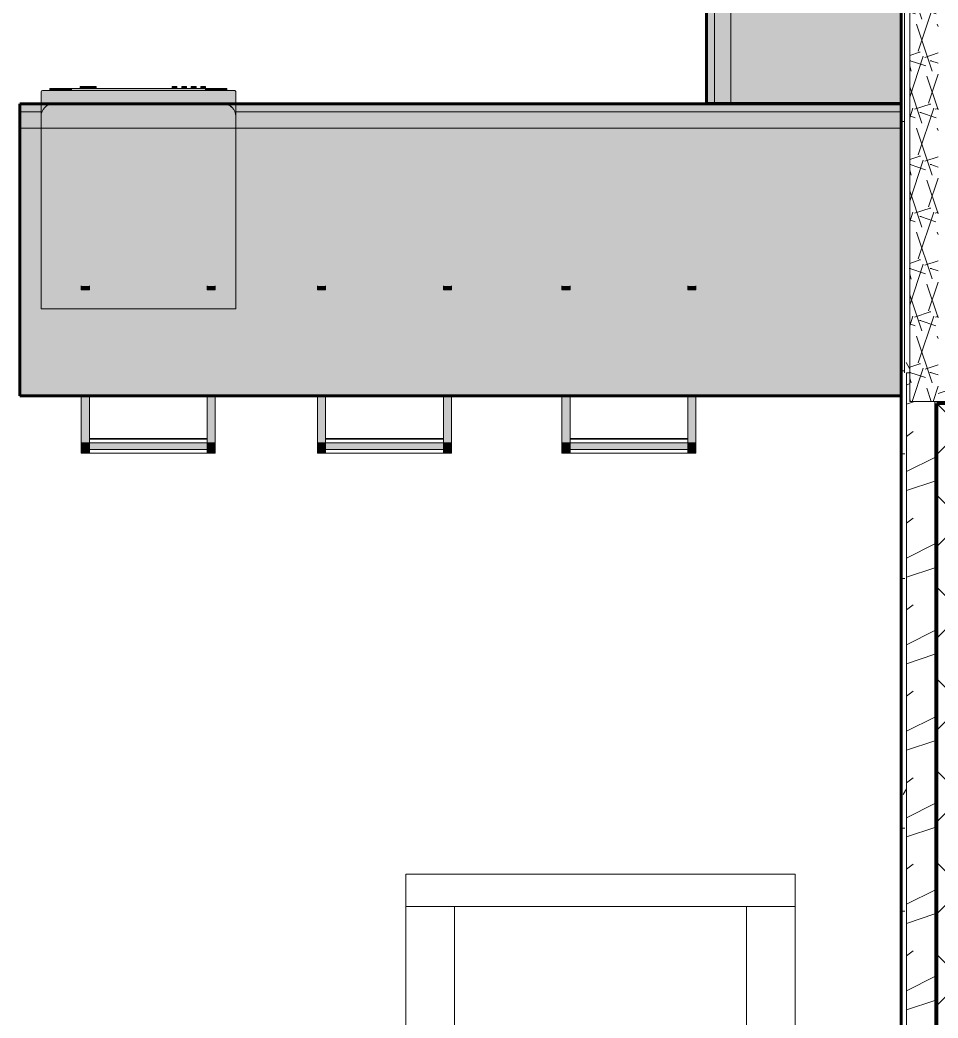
# Model space of a CAD drawing. Header units: inches. Extents: x -4061 to -1937, y 9836 to 11171.
# Drawn here: x -2749.3 to -2636.2, y 10169.9 to 10292.8 of the extents above; entities that cross this region are included whole.
import ezdxf

# ---------------------------------------------------------------- set-up
doc = ezdxf.new("R2010")
doc.units = ezdxf.units.IN
doc.header["$MEASUREMENT"] = 0
for name, color, linetype, lineweight in [('0-1', 7, 'Continuous', 5), ('0-2', 250, 'Continuous', 9), ('0-5', 7, 'Continuous', 18), ('A-DOOR-1', 250, 'Continuous', 9), ('A-DOOR-2', 50, 'Continuous', 30), ('A-DOOR-FRAM-1', 50, 'Continuous', 30), ('A-WALL', 113, 'Continuous', 18), ('A-WALL-10', 113, 'Continuous', 60), ('A-WALL-2', 10, 'Continuous', 60), ('A-WALL-3', 7, 'Continuous', 18), ('A-WALL-4', 254, 'Continuous', 5), ('A-WALL-9', 113, 'Continuous', 5), ('A-WALL-PATT-3', 252, 'Continuous', 9), ('A-WALL-PATT-4', 111, 'Continuous', 9), ('I-FURN', 30, 'Continuous', 9), ('I-FURN-1', 250, 'Continuous', 9), ('I-FURN-2', 9, 'Continuous', 9), ('Q-CASE-1', 9, 'Continuous', 9), ('Q-CASE-2', 10, 'Continuous', 60), ('Q-CASE-3', 250, 'Continuous', 9), ('Q-SPCQ-1', 250, 'Continuous', 9), ('Q-SPCQ-2', 55, 'Continuous', 9)]:
    doc.layers.add(name, color=color, linetype=linetype, lineweight=lineweight)
pattern_1 = [(45, (-127.185, -364.175), (-5.656854, 5.656854), []), (135, (-127.185, -364.175), (-5.656854, -5.656854), [])]
pattern_2 = [(0, (-127.185, -364.175), (20.48, 5.12), [0.845, -14.515, 0.845, -14.515, -81.92]), (0, (-127.185, -364.175), (20.48, 5.12), [-30.72, 0.845, -29.875, 0.845, -14.515, -35.84]), (0, (-127.185, -364.175), (20.48, 5.12), [-76.8, 0.845, -9.395, 0.845, -24.755]), (120, (-119.505, -361.615), (-14.67405, 15.1762003), [0.845, -14.515, 0.845, -14.515, -81.92]), (120, (-119.505, -361.615), (-14.67405, 15.1762003), [-30.72, 0.845, -29.875, 0.845, -14.515, -35.84]), (120, (-119.505, -361.615), (-14.67405, 15.1762003), [-76.8, 0.845, -9.395, 0.845, -24.755]), (240, (-116.945, -351.375), (-5.80595, -20.2962003), [0.845, -14.515, 0.845, -14.515, -81.92]), (240, (-116.945, -351.375), (-5.80595, -20.2962003), [-30.72, 0.845, -29.875, 0.845, -14.515, -35.84]), (240, (-116.945, -351.375), (-5.80595, -20.2962003), [-76.8, 0.845, -9.395, 0.845, -24.755])]
pattern_3 = [(216.87, (-122.92, -353.513), (31.9871619, 21.32545714), [5.331, -47.981]), (206.565, (-116.522, -356.711), (-10.662476, -10.6620098), [11.921, -11.921]), (198.435, (-116.522, -362.043), (-21.3244936, -10.6625869), [6.744, -26.974])]

# ---------------------------------------------------------------- blocks, each defined once
blk = doc.blocks.new('OD_CW_Base Cabinet - OD_CW_Base Cabinet-1862514-ENLARGED RCP - 3RD FLOOR PLAN - WEST')
at = {"layer": 'Q-CASE-1'}
h = blk.add_hatch(color=256, dxfattribs=at)
h.paths.add_polyline_path([(109.34, 12), (27.34, 12), (27.34, 11), (109.34, 11)], flags=0)
h.paths.add_polyline_path([(3.34, 12), (0.74, 12), (0.74, 11), (3.34, 11), (3.34, 11.95)], flags=0)
h = blk.add_hatch(color=256, dxfattribs=at)
h.paths.add_polyline_path([(109.34, 11), (27.34, 11), (27.34, 9), (109.34, 9)], flags=0)
h.paths.add_polyline_path([(3.34, 10.7), (3.34, 11), (0.74, 11), (0.74, 9), (3.34, 9), (3.34, 10.43)], flags=0)
h = blk.add_hatch(color=256, dxfattribs=at)
h.paths.add_polyline_path([(109.34, 9), (0.74, 9), (0.74, -24), (109.34, -24), (109.34, -4.54)], flags=0)
h.paths.add_polyline_path([(84.03, -10.44), (84.03, -10.94), (83.03, -10.94), (83.03, -10.44)], flags=0)
h.paths.add_polyline_path([(68.53, -10.44), (68.53, -10.94), (67.53, -10.94), (67.53, -10.44)], flags=0)
h.paths.add_polyline_path([(53.91, -10.44), (53.91, -10.94), (52.91, -10.94), (52.91, -10.44)], flags=0)
h.paths.add_polyline_path([(38.41, -10.94), (37.41, -10.94), (37.41, -10.44), (38.41, -10.44), (38.41, -10.94)], flags=0)
h.paths.add_polyline_path([(24.79, -10.44), (24.79, -10.94), (23.79, -10.94), (23.79, -10.44)], flags=0)
h.paths.add_polyline_path([(9.29, -10.44), (9.29, -10.94), (8.29, -10.94), (8.29, -10.44)], flags=0)
at = {"layer": 'Q-CASE-2'}
for p, q in [((0.74, -24), (0.74, 12)), ((0.74, 12), (109.34, 12)), ((109.34, 12), (109.34, -24)), ((109.34, -24), (0.74, -24))]:
    blk.add_line(p, q, dxfattribs=at)
at = {"layer": 'Q-CASE-3'}
for p, q in [((0.74, 12), (0.74, 11)), ((3.34, 12), (0.74, 12)), ((88.34, 12), (27.34, 12)), ((109.34, 11), (109.34, 12)), ((3.34, 11), (0.74, 11)), ((0.74, 11), (0.74, 9)), ((3.34, 11), (0.74, 11)), ((109.34, 11), (27.34, 11)), ((109.34, 11), (27.34, 11)), ((109.34, 9), (109.34, 11)), ((0.74, 9), (0.74, -24)), ((109.34, 9), (0.74, 9)), ((109.34, -24), (109.34, 9)), ((109.34, -24), (0.74, -24))]:
    blk.add_line(p, q, dxfattribs=at)
blk = doc.blocks.new('OD_CW_Base Cabinet - OD_CW_Base Cabinet-1445614-ENLARGED RCP - 3RD FLOOR PLAN - WEST')
at = {"layer": 'Q-CASE-1'}
blk.add_hatch(color=256, dxfattribs=at).paths.add_polyline_path([(70.36, 24), (0.74, 24), (0.74, 3), (70.36, 3)], flags=0)
h = blk.add_hatch(color=256, dxfattribs=at)
h.paths.add_polyline_path([(0.74, 3), (0.74, 1), (15.27, 1), (15.27, 3)], flags=0)
h.paths.add_polyline_path([(70.36, 3), (39.27, 3), (39.27, 1), (70.36, 1)], flags=0)
h = blk.add_hatch(color=256, dxfattribs=at)
h.paths.add_polyline_path([(0.74, 1), (0.74, 0), (15.27, 0), (15.27, 1)], flags=0)
h.paths.add_polyline_path([(39.27, 1), (39.27, 0), (70.36, 0), (70.36, 1)], flags=0)
at = {"layer": 'Q-CASE-2'}
for p, q in [((70.36, 24), (0.74, 24)), ((0.74, 24), (0.74, 0)), ((70.36, 0), (70.36, 24)), ((0.74, 0), (70.36, 0))]:
    blk.add_line(p, q, dxfattribs=at)
at = {"layer": 'Q-CASE-3'}
for p, q in [((0.74, 24), (0.74, 3)), ((0.74, 24), (70.36, 24)), ((70.36, 3), (70.36, 24)), ((0.74, 3), (0.74, 1)), ((0.74, 3), (70.36, 3)), ((70.36, 1), (70.36, 3)), ((0.74, 1), (0.74, 0)), ((0.74, 1), (15.27, 1)), ((0.74, 1), (15.27, 1)), ((0.74, 0), (15.27, 0)), ((39.27, 1), (70.36, 1)), ((39.27, 1), (70.36, 1)), ((39.27, 0), (70.36, 0)), ((70.36, 0), (70.36, 1))]:
    blk.add_line(p, q, dxfattribs=at)
blk = doc.blocks.new('Dishwasher_15404 - 34_ counter-1372825-ENLARGED RCP - 3RD FLOOR PLAN - WEST')
at = {"layer": 'Q-SPCQ-2'}
for points in [[(23.68, -24), (24.08, -23.95), (24.46, -23.79), (24.83, -23.48), (25.07, -23.15), (25.2, -22.77), (25.25, -22.43), (25.25, -1.57), (25.17, -1.1), (24.98, -0.71), (24.74, -0.42), (24.46, -0.21), (24.04, -0.05), (23.68, 0), (22.25, 0), (22.25, -24)], [(26.59, -24), (26.73, -23.98), (26.82, -23.94), (26.87, -23.8), (26.87, -0.15), (26.82, -0.06), (26.68, 0), (25.25, 0), (25.25, -24), (25.8, -24)], [(27.12, -2.61), (27.12, -1.09), (26.87, -1.09), (26.87, -2.61)], [(27.12, -3.81), (27.12, -2.61), (26.87, -2.63), (26.87, -3.81)], [(27.12, -20.19), (27.12, -3.81), (26.87, -3.81), (26.87, -20.19)], [(27.37, -5.81), (27.37, -4.82), (27.12, -4.82), (27.12, -5.81)], [(27.37, -6.79), (27.37, -5.81), (27.12, -5.81), (27.12, -6.79)], [(27.37, -16.74), (27.37, -16.15), (27.12, -16.15), (27.12, -16.74)], [(27.37, -17.92), (27.37, -17.33), (27.12, -17.33), (27.12, -17.92)], [(27.37, -19.1), (27.37, -18.51), (27.12, -18.51), (27.12, -19.1)], [(26.87, -21.39), (27.12, -21.39), (27.12, -20.19), (26.87, -20.19), (26.87, -21.24)], [(27.37, -20.28), (27.37, -19.69), (27.12, -19.69), (27.12, -20.28)], [(26.87, -22.91), (27.12, -22.91), (27.12, -21.39), (26.87, -21.39), (26.87, -22.2)]]:
    blk.add_hatch(color=256, dxfattribs=at).paths.add_polyline_path(points, flags=0)
h = blk.add_hatch(color=256, dxfattribs=at)
h.paths.add_polyline_path([(23.68, -24), (25.25, -24), (25.25, -22.43), (25.2, -22.83), (24.96, -23.33), (24.74, -23.58), (24.46, -23.79), (24.04, -23.95)], flags=0)
h.paths.add_polyline_path([(25.25, -1.57), (25.25, 0), (23.68, 0), (24.08, -0.05), (24.46, -0.21), (24.83, -0.52), (25.04, -0.79), (25.22, -1.25)], flags=0)
h = blk.add_hatch(color=256, dxfattribs=at)
h.paths.add_polyline_path([(25.07, -23.15), (25.12, -23.05), (25.13, -22.98)], flags=0)
h.paths.add_polyline_path([(25.2, -22.8), (25.22, -22.75), (25.2, -22.78)], flags=0)
h.paths.add_polyline_path([(25, -0.74), (24.96, -0.67), (24.98, -0.71)], flags=0)
at = {"layer": 'Q-SPCQ-1'}
for p, q in [((0, -24), (0, 0)), ((0, 0), (23.68, 0)), ((23.68, 0), (25.25, 0)), ((25.25, 0), (26.68, 0)), ((25.25, 0), (25.25, -1.57)), ((26.87, -0.2), (26.87, -23.8)), ((27.12, -1.09), (26.87, -1.09)), ((27.12, -2.61), (27.12, -1.09)), ((25.25, -1.57), (25.25, -22.43)), ((27.12, -3.81), (27.12, -2.61)), ((27.12, -20.19), (27.12, -3.81)), ((27.37, -4.82), (27.12, -4.82)), ((27.37, -5.81), (27.37, -4.82)), ((27.37, -6.79), (27.37, -5.81)), ((27.12, -6.79), (27.37, -6.79)), ((27.37, -16.15), (27.12, -16.15)), ((27.37, -16.74), (27.12, -16.74)), ((27.37, -16.74), (27.37, -16.15)), ((27.37, -17.33), (27.12, -17.33)), ((27.37, -17.92), (27.12, -17.92)), ((27.37, -17.92), (27.37, -17.33)), ((27.37, -18.51), (27.12, -18.51)), ((27.37, -19.1), (27.12, -19.1)), ((27.37, -19.1), (27.37, -18.51)), ((27.37, -19.69), (27.12, -19.69)), ((27.12, -21.39), (27.12, -20.19)), ((27.37, -20.28), (27.12, -20.28)), ((27.37, -20.28), (27.37, -19.69)), ((27.12, -22.91), (27.12, -21.39)), ((25.25, -22.43), (25.25, -24)), ((27.12, -22.91), (26.87, -22.91)), ((23.68, -24), (0, -24)), ((25.25, -24), (23.68, -24)), ((26.68, -24), (25.25, -24))]:
    blk.add_line(p, q, dxfattribs=at)
for centre, radius, start, end in [((26.68, -0.2), 0.197, 0, 90), ((23.68, -1.57), 1.57, 0, 90), ((23.68, -1.57), 1.57, 32.077, 42.3359), ((23.68, -1.57), 1.57, 17.8182, 27.5266), ((23.68, -1.57), 1.57, 0, 13.6425), ((26.68, -0.2), 0.197, 15, 75), ((23.68, -22.43), 1.57, 270, 0), ((23.68, -22.43), 1.57, 317.6641, 327.923), ((23.68, -22.43), 1.57, 332.4734, 342.1818), ((23.68, -22.43), 1.57, 346.3575, 0), ((26.68, -23.8), 0.197, 270, 0)]:
    blk.add_arc(centre, radius, start, end, dxfattribs=at)
blk = doc.blocks.new('Bar_Stool_6722_1_ - Bar_Stool_6722_1_-V4-ENLARGED RCP - 3RD FLOOR PLAN - WEST')
at = {"layer": 'I-FURN-2'}
for points in [[(16, 0), (15.5, 0), (15.5, -0.75), (16.5, -0.75), (16.5, 0)], [(1, 0), (0, 0), (0, -0.75), (1, -0.75), (1, -0.46)], [(0, -0.75), (0, -1.3), (1, -1.3), (1, -0.75)], [(11.83, -0.46), (1, -0.46), (1, -1.3), (15.5, -1.3), (15.5, -0.46)], [(15.5, -0.75), (15.5, -1.3), (16.5, -1.3), (16.5, -0.75), (16, -0.75)], [(0, -1.3), (0, -7.07), (1, -7.07), (1, -1.3)], [(16, -1.3), (15.5, -1.3), (15.5, -7.07), (16.5, -7.07), (16.5, -1.3)], [(0, -20.13), (0, -20.14), (1, -20.13)], [(0, -20.14), (0, -20.63), (1, -20.63), (1, -20.14)], [(15.5, -20.13), (15.5, -20.14), (16.5, -20.13)], [(15.5, -20.14), (15.5, -20.63), (16.5, -20.63), (16.5, -20.14)]]:
    blk.add_hatch(color=256, dxfattribs=at).paths.add_polyline_path(points, flags=0)
at = {"layer": 'I-FURN-1'}
for p, q in [((0, 0), (0, -0.75)), ((0, 0), (1, 0)), ((1, -0.75), (1, 0)), ((0, -0.75), (0, -1.3)), ((1, -0.75), (0, -0.75)), ((15.5, 0), (1, 0)), ((15.5, -0.46), (1, -0.46)), ((1, -1.3), (1, -0.75)), ((15.5, 0), (15.5, -0.75)), ((15.5, 0), (16.5, 0)), ((15.5, -0.75), (15.5, -1.3)), ((16.5, -0.75), (15.5, -0.75)), ((16.5, -0.75), (16.5, 0)), ((16.5, -1.3), (16.5, -0.75)), ((0, -1.3), (0, -7.07)), ((1, -1.3), (0, -1.3)), ((1, -1.3), (15.5, -1.3)), ((1, -7.07), (1, -1.3)), ((15.5, -1.73), (1, -1.73)), ((15.5, -1.83), (1, -1.83)), ((15.5, -1.3), (15.5, -7.07)), ((16.5, -1.3), (15.5, -1.3)), ((16.5, -7.07), (16.5, -1.3)), ((0, -20.14), (0, -20.63)), ((1, -20.14), (0, -20.14)), ((1, -20.63), (1, -20.14)), ((15.5, -20.14), (15.5, -20.63)), ((16.5, -20.14), (15.5, -20.14)), ((16.5, -20.63), (16.5, -20.14))]:
    blk.add_line(p, q, dxfattribs=at)
blk = doc.blocks.new('Couch-Both_Arms-Generic - 2-1523460-ENLARGED RCP - 3RD FLOOR PLAN - WEST')
at = {"layer": 'I-FURN'}
for p, q in [((-18, 18.5), (18, 18.5)), ((-18, -13.5), (-18, 18.5)), ((18, 18.5), (18, -13.5)), ((-24, 17.5), (-18, 17.5)), ((-24, -13.5), (-24, 17.5)), ((-18, 17.5), (-18, -13.5)), ((18, 17.5), (24, 17.5)), ((18, -13.5), (18, 17.5)), ((24, 17.5), (24, -13.5)), ((-24, -13.5), (24, -13.5)), ((-18, -13.5), (-24, -13.5)), ((18, -13.5), (-18, -13.5)), ((24, -13.5), (18, -13.5))]:
    blk.add_line(p, q, dxfattribs=at)
at = {"layer": 'I-FURN-1'}
for p, q in [((-24, 17.5), (24, 17.5)), ((-24, -17.5), (-24, 17.5)), ((24, 17.5), (24, -17.5)), ((24, -17.5), (-24, -17.5))]:
    blk.add_line(p, q, dxfattribs=at)
blk = doc.blocks.new('CTR - 1st Phase - Unit Layouts_rvt-1-ENLARGED RCP - 3RD FLOOR PLAN - WEST')
at = {"layer": '0-2'}
for name, p, rotation in [('OD_CW_Base Cabinet - OD_CW_Base Cabinet-1445614-ENLARGED RCP - 3RD FLOOR PLAN - WEST', (-2664.7, 10352.88), 269.9999999999401), ('Dishwasher_15404 - 34_ counter-1372825-ENLARGED RCP - 3RD FLOOR PLAN - WEST', (-2746.7, 10257.26), 89.99999999993534), ('Bar_Stool_6722_1_ - Bar_Stool_6722_1_-V4-ENLARGED RCP - 3RD FLOOR PLAN - WEST', (-2725.25, 10239.44), 180), ('Bar_Stool_6722_1_ - Bar_Stool_6722_1_-V4-ENLARGED RCP - 3RD FLOOR PLAN - WEST', (-2696.13, 10239.44), 180), ('Bar_Stool_6722_1_ - Bar_Stool_6722_1_-V4-ENLARGED RCP - 3RD FLOOR PLAN - WEST', (-2666.01, 10239.44), 180), ('Couch-Both_Arms-Generic - 2-1523460-ENLARGED RCP - 3RD FLOOR PLAN - WEST', (-2677.77, 10170.09), 180)]:
    blk.add_blockref(name, p, dxfattribs=dict(at, rotation=rotation))
blk.add_blockref('OD_CW_Base Cabinet - OD_CW_Base Cabinet-1862514-ENLARGED RCP - 3RD FLOOR PLAN - WEST', (-2750.04, 10270.51), dxfattribs=at)
blk = doc.blocks.new('HOLLOW METAL - STAIR DOOR-2008640-ENLARGED RCP - 3RD FLOOR PLAN - WEST')
at = {"layer": 'A-DOOR-1'}
blk.add_arc((18, 3.25), 36, 90, 180, dxfattribs=at)
at = {"layer": 'A-DOOR-2'}
for p, q in [((18, 39.25), (16.25, 39.25)), ((16.25, 39.25), (16.25, 3.25)), ((18, 3.25), (18, 39.25)), ((16.25, 3.25), (18, 3.25))]:
    blk.add_line(p, q, dxfattribs=at)
at = {"layer": 'A-DOOR-FRAM-1'}
for p, q in [((-18, 3.25), (-20, 3.25)), ((-20, 3.25), (-20, -2.5)), ((-18, 1.3125), (-18, 3.25)), ((18, 3.25), (18, 1.3125)), ((20, 3.25), (18, 3.25)), ((20, -2.5), (20, 3.25)), ((-17.375, 1.3125), (-18, 1.3125)), ((-17.375, -0.5625), (-17.375, 1.3125)), ((18, 1.3125), (17.375, 1.3125)), ((17.375, 1.3125), (17.375, -0.5625)), ((-18, -2.5), (-18, -0.5625)), ((-18, -0.5625), (-17.375, -0.5625)), ((17.375, -0.5625), (18, -0.5625)), ((18, -0.5625), (18, -2.5)), ((-20, -2.5), (-18, -2.5)), ((18, -2.5), (20, -2.5))]:
    blk.add_line(p, q, dxfattribs=at)
blk = doc.blocks.new('CTR - 1st Phase -Stairs _ Elevators_rvt-1-ENLARGED RCP - 3RD FLOOR PLAN - WEST')
at = {"layer": 'A-WALL-4'}
h = blk.add_hatch(color=256, dxfattribs=at)
h.paths.add_polyline_path([(-2614.45, 10237.59), (-2587.26, 10237.59), (-2587.26, 10238.59), (-2589.26, 10238.59), (-2589.26, 10240.53), (-2589.89, 10240.53), (-2589.89, 10242.4), (-2589.26, 10242.4), (-2589.26, 10244.34), (-2587.26, 10244.34), (-2587.26, 10245.59), (-2627.26, 10245.59), (-2627.26, 10244.34), (-2625.26, 10244.34), (-2625.26, 10242.4), (-2624.64, 10242.4), (-2624.64, 10240.53), (-2625.26, 10240.53), (-2625.26, 10238.59), (-2623.51, 10238.59), (-2623.51, 10237.59), (-2618.75, 10237.59)], flags=0)
h.paths.add_polyline_path([(-2627.26, 10237.59), (-2625.26, 10237.59), (-2625.26, 10238.59), (-2627.26, 10238.59)], flags=0)
at = {"layer": 'A-WALL-PATT-3'}
h = blk.add_hatch(dxfattribs=at)
h.set_pattern_fill('FP_12', color=256, style=0, pattern_type=2)
h.set_pattern_definition(pattern_1)
h.paths.add_polyline_path([(-2587.26, 10237.59), (-2524.32, 10237.59), (-2524.32, 10245.59), (-2587.26, 10245.59), (-2587.26, 10238.59)], flags=0)
h.paths.add_polyline_path([(-2636.32, 10237.59), (-2627.26, 10237.59), (-2627.26, 10245.59), (-2636.32, 10245.59), (-2636.32, 10245.56)], flags=0)
h = blk.add_hatch(dxfattribs=at)
h.set_pattern_fill('FP_12', color=256, style=0, pattern_type=2)
h.set_pattern_definition(pattern_1)
h.paths.add_polyline_path([(-2628.32, 10021.59), (-2628.32, 10237.59), (-2636.32, 10237.59), (-2636.32, 10021.59)], flags=0)
h = blk.add_hatch(dxfattribs=at)
h.set_pattern_fill('FP_12', color=256, style=0, pattern_type=2)
h.set_pattern_definition(pattern_1)
h.paths.add_polyline_path([(-2532.32, 10021.59), (-2524.32, 10021.59), (-2524.32, 10237.59), (-2532.32, 10237.59), (-2532.32, 10171.89)], flags=0)
at = {"layer": 'A-WALL-2'}
for p, q in [((-2636.32, 10245.59), (-2627.26, 10245.59)), ((-2636.32, 10237.59), (-2636.32, 10245.59)), ((-2627.26, 10245.59), (-2627.26, 10244.34)), ((-2587.26, 10245.59), (-2524.32, 10245.59)), ((-2587.26, 10244.34), (-2587.26, 10245.59)), ((-2524.32, 10245.59), (-2524.32, 10237.59)), ((-2627.26, 10238.59), (-2627.26, 10237.59)), ((-2587.26, 10237.59), (-2587.26, 10238.59)), ((-2636.32, 10021.59), (-2636.32, 10237.59)), ((-2627.26, 10237.59), (-2628.32, 10237.59)), ((-2628.32, 10237.59), (-2628.32, 10021.59)), ((-2532.32, 10237.59), (-2587.26, 10237.59)), ((-2532.32, 10021.59), (-2532.32, 10237.59)), ((-2524.32, 10237.59), (-2524.32, 10021.59)), ((-2628.32, 10021.59), (-2636.32, 10021.59)), ((-2524.32, 10021.59), (-2532.32, 10021.59))]:
    blk.add_line(p, q, dxfattribs=at)
at = {"layer": 'A-WALL-3'}
for p, q in [((-2627.26, 10237.59), (-2625.26, 10237.59)), ((-2623.51, 10237.59), (-2587.26, 10237.59))]:
    blk.add_line(p, q, dxfattribs=at)
at = {"layer": '0-5', "rotation": 180}
blk.add_blockref('HOLLOW METAL - STAIR DOOR-2008640-ENLARGED RCP - 3RD FLOOR PLAN - WEST', (-2607.26, 10241.84), dxfattribs=at)

msp = doc.modelspace()

# ---------------------------------------------------------------- hatches: boundary and pattern name
at = {"layer": 'A-WALL-9'}
for points in [[(-2524.07, 10245.59), (-2524.07, 10245.84), (-2636.57, 10245.84), (-2636.57, 10245.59), (-2524.32, 10245.59)], [(-2636.57, 10022.31), (-2636.32, 10022.31), (-2636.32, 10245.59), (-2636.57, 10245.59), (-2636.57, 10059.14)]]:
    msp.add_hatch(color=256, dxfattribs=at).paths.add_polyline_path(points, flags=0)
at = {"layer": 'A-WALL-PATT-4'}
h = msp.add_hatch(dxfattribs=at)
h.set_pattern_fill('FP_4', color=256, style=0, pattern_type=2)
h.set_pattern_definition([(161.57, (-126.865, -363.855), (-2.560496185, -0.000537386), [0, -18.214, 2.022, 0]), (18.43, (-127.505, -363.855), (-2.560496185, 0.000537386), [0, -18.214, 2.022, 0]), (108.43, (-126.865, -363.855), (1.27922091, -6.400876726), [6.07, -14.166]), (71.57, (-127.505, -363.855), (1.27922091, 6.400876726), [6.07, -14.166])])
h.paths.add_polyline_path([(-2636.32, 10245.84), (-2636.17, 10245.84), (-2636.17, 10380.89), (-2639.67, 10380.89), (-2639.67, 10245.84), (-2636.39, 10245.84)], flags=0)
h = msp.add_hatch(dxfattribs=at)
h.set_pattern_fill('FP_1', color=256, style=0, pattern_type=2)
h.set_pattern_definition(pattern_2)
h.paths.add_polyline_path([(-2640.7, 10249.96), (-2640.3, 10249.96), (-2640.3, 10376.76), (-2640.92, 10376.76), (-2640.92, 10376.14), (-2640.7, 10376.14), (-2640.7, 10250.8)], flags=0)
h = msp.add_hatch(dxfattribs=at)
h.set_pattern_fill('FP_1', color=256, style=0, pattern_type=2)
h.set_pattern_definition(pattern_2)
h.paths.add_polyline_path([(-2640.3, 10249.34), (-2639.67, 10249.34), (-2639.67, 10377.39), (-2640.3, 10377.39), (-2640.3, 10249.96)], flags=0)
h = msp.add_hatch(dxfattribs=at)
h.set_pattern_fill('FP_1', color=256, style=0, pattern_type=2)
h.set_pattern_definition(pattern_2)
h.paths.add_polyline_path([(-2519.95, 10249.34), (-2519.95, 10249.96), (-2520.57, 10249.96), (-2520.57, 10249.34)], flags=0)
h.paths.add_polyline_path([(-2567.72, 10249.34), (-2525.32, 10249.34), (-2525.32, 10249.96), (-2568.35, 10249.96), (-2568.35, 10249.34)], flags=0)
h.paths.add_polyline_path([(-2573.72, 10249.34), (-2573.1, 10249.34), (-2573.1, 10249.96), (-2635.55, 10249.96), (-2635.55, 10249.34), (-2614.45, 10249.34)], flags=0)
h.paths.add_polyline_path([(-2640.3, 10249.34), (-2640.3, 10249.96), (-2640.7, 10249.96), (-2640.7, 10249.34)], flags=0)
h = msp.add_hatch(dxfattribs=at)
h.set_pattern_fill('FP_1', color=256, style=0, pattern_type=2)
h.set_pattern_definition(pattern_2)
h.paths.add_polyline_path([(-2640.7, 10022.31), (-2640.07, 10022.31), (-2640.07, 10249.34), (-2640.7, 10249.34), (-2640.7, 10048.59)], flags=0)
h = msp.add_hatch(dxfattribs=at)
h.set_pattern_fill('FP_2', color=256, style=0, pattern_type=2)
h.set_pattern_definition(pattern_3)
h.paths.add_polyline_path([(-2524.7, 10245.84), (-2524.7, 10249.34), (-2568.97, 10249.34), (-2568.97, 10245.84), (-2525.14, 10245.84)], flags=0)
h.paths.add_polyline_path([(-2520.57, 10245.84), (-2520.57, 10249.34), (-2521.2, 10249.34), (-2521.2, 10245.84), (-2520.57, 10245.84)], flags=0)
h.paths.add_polyline_path([(-2614.45, 10245.84), (-2572.47, 10245.86), (-2572.47, 10249.34), (-2636.17, 10249.34), (-2636.17, 10245.84), (-2635.97, 10245.84)], flags=0)
h.paths.add_polyline_path([(-2640.07, 10245.84), (-2639.67, 10245.84), (-2639.67, 10249.34), (-2640.07, 10249.34), (-2640.07, 10246.61)], flags=0)
h = msp.add_hatch(dxfattribs=at)
h.set_pattern_fill('FP_2', color=256, style=0, pattern_type=2)
h.set_pattern_definition(pattern_3)
h.paths.add_polyline_path([(-2640.07, 10022.31), (-2636.57, 10022.31), (-2636.57, 10245.84), (-2640.07, 10245.84), (-2640.07, 10059.14)], flags=0)

# ---------------------------------------------------------------- linework, layer by layer
at = {"layer": 'A-WALL'}
for p, q in [((-2640.3, 10249.34), (-2640.3, 10376.76)), ((-2639.67, 10245.84), (-2639.67, 10377.39)), ((-2640.07, 10249.34), (-2639.67, 10249.34)), ((-2640.07, 10249.34), (-2640.07, 10022.31)), ((-2521.2, 10245.84), (-2639.67, 10245.84)), ((-2636.57, 10245.84), (-2636.57, 10022.31))]:
    msp.add_line(p, q, dxfattribs=at)
at = {"layer": 'A-WALL-10'}
for p, q in [((-2640.7, 10133.08), (-2640.7, 10246.51)), ((-2524.32, 10245.59), (-2636.32, 10245.59)), ((-2636.32, 10245.59), (-2636.32, 10022.31))]:
    msp.add_line(p, q, dxfattribs=at)

# ---------------------------------------------------------------- block references
at = {"layer": '0-1'}
for name in ['CTR - 1st Phase - Unit Layouts_rvt-1-ENLARGED RCP - 3RD FLOOR PLAN - WEST', 'CTR - 1st Phase -Stairs _ Elevators_rvt-1-ENLARGED RCP - 3RD FLOOR PLAN - WEST']:
    msp.add_blockref(name, (0, 0), dxfattribs=at)

doc.saveas('drawing.dxf')
